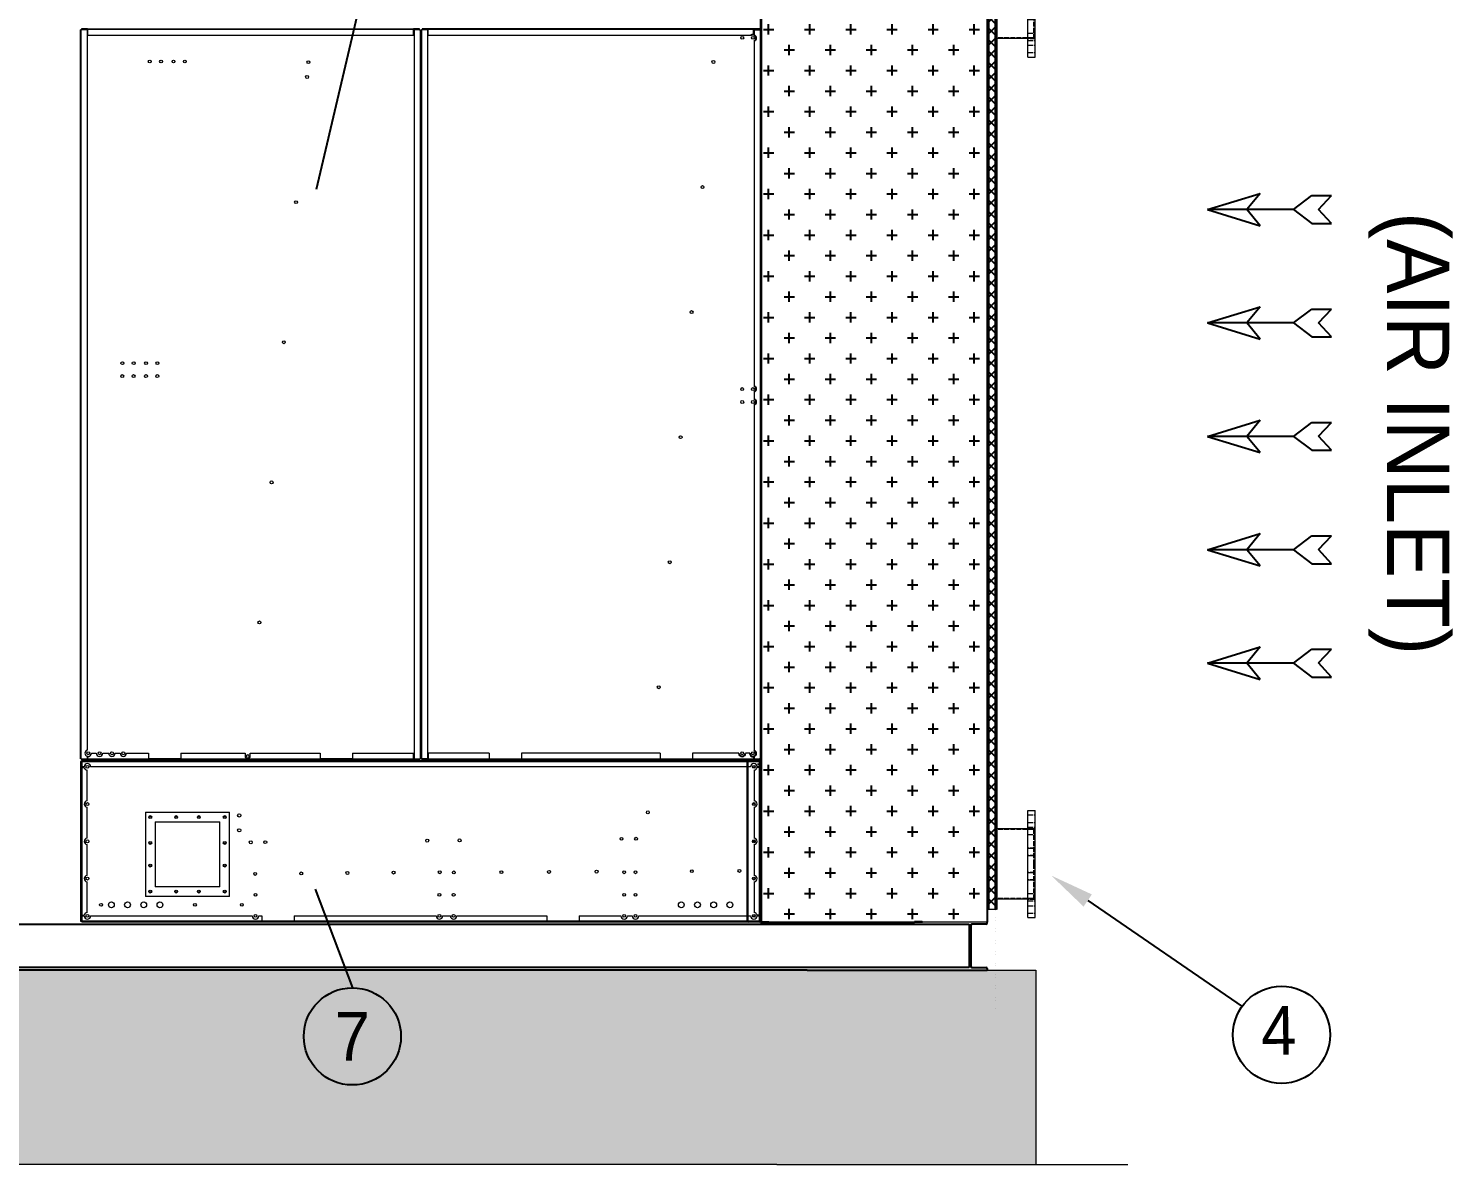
# Model space of a CAD drawing. Header units: millimetres. Extents: x 2784 to 32191, y 2597 to 23392.
# Drawn here: x 15683 to 20080, y 7906 to 11413 of the extents above; entities that cross this region are included whole.
import ezdxf
from ezdxf.enums import TextEntityAlignment as Align

# ---------------------------------------------------------------- set-up
doc = ezdxf.new("R2010")
doc.units = ezdxf.units.MM
doc.linetypes.add('DASHED', pattern=[15, 12, -3])
for name, color, linetype in [('SMS', 220, 'Continuous'), ('냉각탑_dim', 1, 'Continuous'), ('냉각탑_text', 3, 'Continuous'), ('냉각탑_찬넬방진', 1, 'Continuous')]:
    doc.layers.add(name, color=color, linetype=linetype)
doc.styles.add('돋움', font='Dotum.ttf')

# ---------------------------------------------------------------- blocks, each defined once
blk = doc.blocks.new('화살표 IN OUT')
at = {"layer": '냉각탑_dim'}
for p, q in [((-163.5, 50), (-121.5, 0)), ((0, 0), (-163.5, 50)), ((-322.7, 43), (-383.9, 43)), ((-343.1, 0.5), (-383.9, 43)), ((-383.9, -43), (-343.1, 0.5)), ((-266.4, 0), (-322.7, 43)), ((-266.4, 0), (-322.7, -43)), ((-266.4, 0), (0, 0)), ((-163.5, -50), (-121.5, 0)), ((0, 0), (-163.5, -50)), ((-322.7, -43), (-383.9, -43))]:
    blk.add_line(p, q, dxfattribs=at)
blk = doc.blocks.new('sound in')
h = blk.add_hatch()
h.set_pattern_fill('CROSS', color=5, scale=10)
h.set_pattern_definition([(0, (291510.535, 361168.07), (63.5, 63.5), [31.75, -95.25]), (90, (291526.41, 361152.2), (-63.5, 63.5), [31.75, -95.25])])
h.paths.add_polyline_path([(975420.2, 350230.3), (974721.8, 350230.3), (974721.8, 347272.3), (975420.2, 347272.3)])
at = {"ltscale": 500}
h = blk.add_hatch(dxfattribs=at)
h.set_pattern_fill('ANSI37', color=251, scale=200)
h.set_pattern_definition([(45, (944046.12, 334163.924), (-17.67767, 17.67767), []), (135, (944046.12, 334163.924), (-17.67767, -17.67767), [])])
h.paths.add_polyline_path([(975445.2, 349607.8), (975445.2, 350229.6), (975423.4, 350229.6), (975423.4, 347312.3), (975445.2, 347312.3), (975445.2, 346736.8)])
for p, q in [((974720.2, 350272.3), (975420.2, 350272.3)), ((974720.2, 350270.7), (975418.6, 350270.7))]:
    blk.add_line(p, q, dxfattribs=at)
at = {"lineweight": 5}
for p, q in [((974720.2, 350272.3), (974720.2, 347272.3)), ((975448.4, 347312.3), (975420.2, 347312.3)), ((975420.2, 347272.3), (974720.2, 347272.3))]:
    blk.add_line(p, q, dxfattribs=at)
for p, q in [((975420.2, 350272.3), (975420.2, 347272.3)), ((974720.2, 350231.9), (975420.2, 350231.9)), ((974720.2, 350230.3), (975420.2, 350230.3)), ((975420.2, 350231.9), (975420.2, 347272.3))]:
    blk.add_line(p, q)
at = {"color": 251, "ltscale": 500}
for p, q in [((975420.2, 350269.3), (975420.2, 347272.3)), ((975423.4, 350269.3), (975423.4, 347312.3)), ((975445.2, 347312.3), (975445.2, 350207.8)), ((975448.4, 350207.8), (975448.4, 347312.3))]:
    blk.add_line(p, q, dxfattribs=at)
at = {"layer": 'SMS', "color": 5}
for points in [[(975199.2, 350231.9, -0.420076), (975194.4, 350242.2), (975199.4, 350260.5, 1.449198), (975184.5, 350260.5), (975189.4, 350242.2, -0.524856), (975181.9, 350231.4, -0.524856), (975174.5, 350242.2), (975179.4, 350260.5, 1.449198), (975164.5, 350260.5), (975169.5, 350242.2, -0.524856), (975162, 350231.4, -0.524856), (975154.5, 350242.2), (975159.5, 350260.5, 1.449198), (975144.6, 350260.5), (975149.5, 350242.2, -0.524856), (975142, 350231.4, -0.524856), (975134.6, 350242.2), (975139.5, 350260.5, 1.449198), (975124.6, 350260.5), (975129.6, 350242.2, -0.524856), (975122.1, 350231.4, -0.524856), (975114.6, 350242.2), (975119.6, 350260.5, 1.449198), (975104.7, 350260.5), (975109.6, 350242.2, -0.524856), (975102.1, 350231.4, -0.524856), (975094.7, 350242.2), (975099.6, 350260.5, 1.449198), (975084.7, 350260.5), (975089.7, 350242.2, -0.524856), (975082.2, 350231.4, -0.524856), (975074.7, 350242.2), (975079.7, 350260.5, 1.449198), (975064.8, 350260.5), (975069.7, 350242.2, -0.524856), (975062.2, 350231.4, -0.524856), (975054.8, 350242.2), (975059.7, 350260.5, 1.449198), (975044.8, 350260.5), (975049.8, 350242.2, -0.524856), (975042.3, 350231.4, -0.524856), (975034.8, 350242.2), (975039.8, 350260.5, 1.449198), (975024.9, 350260.5), (975029.8, 350242.2, -0.524856), (975022.3, 350231.4, -0.524856), (975014.9, 350242.2), (975019.8, 350260.5, 1.449198), (975004.9, 350260.5), (975009.9, 350242.2, -0.524856), (975002.4, 350231.4, -0.524856), (974994.9, 350242.2), (974999.9, 350260.5, 1.449198), (974985, 350260.5), (974989.9, 350242.2, -0.524856), (974982.4, 350231.4, -0.524856), (974975, 350242.2), (974979.9, 350260.5, 1.449198), (974965, 350260.5), (974970, 350242.2, -0.524856), (974962.5, 350231.4, -0.524856), (974955, 350242.2), (974960, 350260.5, 1.449198), (974945.1, 350260.5), (974950, 350242.2, -0.524856), (974942.5, 350231.4, -0.524856), (974935.1, 350242.2), (974940, 350260.5, 1.449198), (974925.1, 350260.5), (974930.1, 350242.2, -0.524856), (974922.6, 350231.4, -0.524856), (974915.1, 350242.2), (974920.1, 350260.5, 1.449198), (974905.2, 350260.5), (974910.1, 350242.2, -0.524856), (974902.6, 350231.4, -0.524856), (974895.2, 350242.2), (974900.1, 350260.5, 1.449198), (974885.2, 350260.5), (974890.2, 350242.2, -0.524856), (974882.7, 350231.4, -0.524856), (974875.2, 350242.2), (974880.2, 350260.5, 1.449198), (974865.3, 350260.5), (974870.2, 350242.2, -0.524856), (974862.7, 350231.4, -0.524856), (974855.3, 350242.2), (974860.2, 350260.5, 1.449198), (974845.3, 350260.5), (974850.3, 350242.2, -0.524856), (974842.8, 350231.4, -0.524856), (974835.3, 350242.2), (974840.3, 350260.5, 1.449198), (974825.4, 350260.5), (974830.3, 350242.2, -0.524856), (974822.8, 350231.4, -0.524856), (974815.4, 350242.2), (974820.3, 350260.5, 1.449198), (974805.4, 350260.5), (974810.4, 350242.2, -0.524856), (974802.9, 350231.4, -0.524856), (974795.4, 350242.2), (974800.4, 350260.5, 1.449198), (974785.5, 350260.5), (974790.4, 350242.2, -0.524856), (974782.9, 350231.4, -0.524856), (974775.5, 350242.2), (974780.4, 350260.5, 1.449198), (974765.5, 350260.5), (974770.5, 350242.2, -0.524856), (974763, 350231.4, -0.524856), (974755.5, 350242.2), (974760.5, 350260.5, 1.449198), (974745.6, 350260.5), (974750.5, 350242.2, -0.524856), (974743, 350231.4, -0.524856), (974735.6, 350242.2), (974740.5, 350260.5, 1.449198), (974725.6, 350260.5), (974730.6, 350242.2, -0.420076), (974725.8, 350231.9, -0.420076)], [(975418.6, 350266.6, 0.968257), (975403.9, 350260.5), (975408.9, 350242.2, -0.524856), (975401.4, 350231.4, -0.524856), (975393.9, 350242.2), (975398.9, 350260.5, 1.449198), (975384, 350260.5), (975388.9, 350242.2, -0.524856), (975381.4, 350231.4, -0.524856), (975374, 350242.2), (975378.9, 350260.5, 1.449198), (975364, 350260.5), (975369, 350242.2, -0.524856), (975361.5, 350231.4, -0.524856), (975354, 350242.2), (975359, 350260.5, 1.449198), (975344.1, 350260.5), (975349, 350242.2, -0.524856), (975341.5, 350231.4, -0.524856), (975334.1, 350242.2), (975339, 350260.5, 1.449198), (975324.1, 350260.5), (975329.1, 350242.2, -0.524856), (975321.6, 350231.4, -0.524856), (975314.1, 350242.2), (975319.1, 350260.5, 1.449198), (975304.2, 350260.5), (975309.1, 350242.2, -0.524856), (975301.6, 350231.4, -0.524856), (975294.2, 350242.2), (975299.1, 350260.5, 1.449198), (975284.2, 350260.5), (975289.2, 350242.2, -0.524856), (975281.7, 350231.4, -0.524856), (975274.2, 350242.2), (975279.2, 350260.5, 1.449198), (975264.3, 350260.5), (975269.2, 350242.2, -0.524856), (975261.7, 350231.4, -0.524856), (975254.3, 350242.2), (975259.2, 350260.5, 1.449198), (975244.3, 350260.5), (975249.3, 350242.2, -0.524856), (975241.8, 350231.4, -0.524856), (975234.3, 350242.2), (975239.3, 350260.5, 1.449198), (975224.4, 350260.5), (975229.3, 350242.2, -0.524856), (975221.8, 350231.4, -0.524856), (975214.4, 350242.2), (975219.3, 350260.5, 1.449198), (975204.4, 350260.5), (975209.4, 350242.2, -0.524856), (975201.9, 350231.4, -0.524856), (975194.4, 350242.2), (975199.4, 350260.5, 1.449198), (975184.5, 350260.5), (975189.4, 350242.2, -0.420076), (975184.6, 350231.9)]]:
    blk.add_lwpolyline(points, format="xyb", dxfattribs=at)
blk = doc.blocks.new('P')
at = {"color": 7, "lineweight": 13, "ltscale": 1.25}
for p, q in [((957746.2, 403806.1), (957746.2, 403903.3)), ((957962.5, 403806.1), (957962.5, 403903.3)), ((957689.3, 403806.1), (957689.3, 403784.1)), ((957689.3, 403806.1), (958019.3, 403806.1)), ((958019.3, 403806.1), (958019.3, 403784.1)), ((957689.3, 403784.1), (958019.3, 403784.1))]:
    blk.add_line(p, q, dxfattribs=at)
at = {"color": 7, "linetype": 'DASHED', "lineweight": 13, "ltscale": 1.25}
for p, q in [((957748.2, 403789.1), (957748.2, 403903.3)), ((957960.5, 403789.1), (957960.5, 403903.3)), ((957702.8, 403806.1), (957702.8, 403784.1)), ((957702.8, 403806.1), (957702.8, 403784.1)), ((957725.8, 403806.1), (957725.8, 403784.1)), ((957725.8, 403806.1), (957725.8, 403784.1)), ((957740.3, 403806.1), (957740.3, 403784.1)), ((957740.3, 403806.1), (957740.3, 403784.1)), ((957745.3, 403784.1), (957745.3, 403806.1)), ((957746.2, 403789.1), (957746.2, 403806.1)), ((957854.3, 403789.1), (957746.2, 403789.1)), ((957763.3, 403806.1), (957763.3, 403784.1)), ((957763.3, 403806.1), (957763.3, 403784.1)), ((957805.3, 403784.1), (957805.3, 403806.1)), ((957805.3, 403806.1), (957805.3, 403784.1)), ((957828.3, 403784.1), (957828.3, 403806.1)), ((957828.3, 403806.1), (957828.3, 403784.1)), ((957962.5, 403789.1), (957854.3, 403789.1)), ((957880.3, 403784.1), (957880.3, 403806.1)), ((957880.3, 403806.1), (957880.3, 403784.1)), ((957903.3, 403784.1), (957903.3, 403806.1)), ((957903.3, 403806.1), (957903.3, 403784.1)), ((957945.3, 403806.1), (957945.3, 403784.1)), ((957945.3, 403806.1), (957945.3, 403784.1)), ((957962.5, 403789.1), (957962.5, 403806.1)), ((957963.3, 403784.1), (957963.3, 403806.1)), ((957968.3, 403806.1), (957968.3, 403784.1)), ((957968.3, 403806.1), (957968.3, 403784.1)), ((957982.9, 403806.1), (957982.9, 403784.1)), ((957982.9, 403806.1), (957982.9, 403784.1)), ((958005.9, 403806.1), (958005.9, 403784.1)), ((958005.9, 403806.1), (958005.9, 403784.1))]:
    blk.add_line(p, q, dxfattribs=at)
at = {"layer": '냉각탑_찬넬방진', "ltscale": 150}
for p, q in [((957746.2, 403903.3), (957748.2, 403903.3)), ((957960.5, 403903.3), (957962.5, 403903.3))]:
    blk.add_line(p, q, dxfattribs=at)
blk = doc.blocks.new('1')
for p, q in [((17943.7, 11653.8), (17943.7, 8653.8)), ((17945.3, 11611.8), (17945.3, 8655.4)), ((17968.7, 8655.4), (17968.7, 8653.8)), ((17968.7, 8653.8), (18418.7, 8653.8)), ((18418.7, 8655.4), (18418.7, 8653.8))]:
    blk.add_line(p, q)
at = {"color": 7, "lineweight": 15}
for p, q in [((15843.7, 9158.9), (15843.7, 11408.7)), ((15846.8, 11408.7), (15843.7, 11408.7)), ((15845.3, 9158.9), (15845.3, 11408.7)), ((15865.3, 11411.8), (15846.8, 11411.8)), ((15846.8, 11411.8), (15846.8, 11410.2)), ((15846.8, 11410.2), (15865.3, 11410.2)), ((15846.8, 11408.7), (15846.8, 11410.2)), ((15863.7, 11408.7), (15846.8, 11408.7)), ((15863.7, 11408.7), (15863.7, 9185.1)), ((15864.2, 11411.8), (15864.2, 11410.2)), ((15865.3, 11408.7), (15865.3, 11411.8)), ((15865.3, 11411.8), (16872.1, 11411.8)), ((15865.3, 11410.2), (16872.1, 11410.2)), ((15865.3, 11408.7), (15865.3, 11391.8)), ((15865.3, 11391.8), (16872.1, 11391.8)), ((15873.2, 11411.8), (15873.2, 11410.2)), ((16064.2, 11411.8), (16064.2, 11410.2)), ((16073.2, 11411.8), (16073.2, 11410.2)), ((16264.2, 11411.8), (16264.2, 11410.2)), ((16273.2, 11411.8), (16273.2, 11410.2)), ((16464.2, 11411.8), (16464.2, 11410.2)), ((16473.2, 11411.8), (16473.2, 11410.2)), ((16664.2, 11411.8), (16664.2, 11410.2)), ((16673.2, 11411.8), (16673.2, 11410.2)), ((16864.2, 11411.8), (16864.2, 11410.2)), ((16872.1, 11408.7), (16872.1, 11411.8)), ((16890.6, 11411.8), (16872.1, 11411.8)), ((16872.1, 11410.2), (16890.6, 11410.2)), ((16872.1, 11391.8), (16872.1, 11408.7)), ((16873.2, 11411.8), (16873.2, 11410.2)), ((16890.6, 11408.7), (16873.7, 11408.7)), ((16873.7, 11408.7), (16873.7, 9158.9)), ((16890.6, 11410.2), (16890.6, 11411.8)), ((16890.6, 11408.7), (16890.6, 11410.2)), ((16890.6, 11408.7), (16893.7, 11408.7)), ((16892.1, 11408.7), (16892.1, 9158.9)), ((16893.7, 11408.7), (16893.7, 9158.9)), ((16895.7, 11408.7), (16895.7, 9158.9)), ((16895.7, 11408.7), (16898.8, 11408.7)), ((16897.3, 9158.9), (16897.3, 11408.7)), ((16898.8, 11411.8), (16898.8, 11410.2)), ((16917.3, 11411.8), (16898.8, 11411.8)), ((16898.8, 11408.7), (16898.8, 11410.2)), ((16898.8, 11410.2), (16917.3, 11410.2)), ((16915.7, 11408.7), (16898.8, 11408.7)), ((16915.2, 11411.8), (16915.2, 11410.2)), ((16915.7, 9158.9), (16915.7, 11408.7)), ((17922.1, 11411.8), (16917.3, 11411.8)), ((16917.3, 11411.8), (16917.3, 11408.7)), ((16917.3, 11410.2), (17922.1, 11410.2)), ((16917.3, 11391.8), (16917.3, 11408.7)), ((16917.3, 11391.8), (17914, 11391.8)), ((16924.2, 11411.8), (16924.2, 11410.2)), ((17115.2, 11411.8), (17115.2, 11410.2)), ((17124.2, 11411.8), (17124.2, 11410.2)), ((17315.2, 11411.8), (17315.2, 11410.2)), ((17324.2, 11411.8), (17324.2, 11410.2)), ((17515.2, 11411.8), (17515.2, 11410.2)), ((17524.2, 11411.8), (17524.2, 11410.2)), ((17715.2, 11411.8), (17715.2, 11410.2)), ((17724.2, 11411.8), (17724.2, 11410.2)), ((17915.2, 11411.8), (17915.2, 11410.2)), ((17940.6, 11411.8), (17922.1, 11411.8)), ((17922.1, 11411.8), (17922.1, 11408.7)), ((17922.1, 11410.2), (17940.6, 11410.2)), ((17922.1, 11393.5), (17922.1, 11408.7)), ((17923.7, 11408.7), (17940.6, 11408.7)), ((17923.7, 11408.7), (17923.7, 11393)), ((17924.2, 11411.8), (17924.2, 11410.2)), ((17940.6, 11410.2), (17940.6, 11411.8)), ((17940.6, 11408.7), (17940.6, 11410.2)), ((17943.7, 11408.7), (17940.6, 11408.7)), ((17942.1, 11408.7), (17942.1, 9158.9)), ((17943.7, 9158.9), (17943.7, 11408.7)), ((15843.7, 11388.3), (15845.3, 11388.3)), ((15843.7, 11379.3), (15845.3, 11379.3)), ((16893.7, 11386.8), (16892.1, 11386.8)), ((16893.7, 11380.8), (16892.1, 11380.8)), ((16895.7, 11388.3), (16897.3, 11388.3)), ((16895.7, 11379.3), (16897.3, 11379.3)), ((17923.7, 11374.5), (17923.7, 10309)), ((17942.1, 11388.3), (17943.7, 11388.3)), ((17942.1, 11379.3), (17943.7, 11379.3)), ((15843.7, 11168.3), (15845.3, 11168.3)), ((15843.7, 11159.3), (15845.3, 11159.3)), ((16893.7, 11166.8), (16892.1, 11166.8)), ((16893.7, 11160.8), (16892.1, 11160.8)), ((16895.7, 11168.3), (16897.3, 11168.3)), ((16895.7, 11159.3), (16897.3, 11159.3)), ((17942.1, 11168.3), (17943.7, 11168.3)), ((17942.1, 11159.3), (17943.7, 11159.3)), ((15843.7, 10948.3), (15845.3, 10948.3)), ((15843.7, 10939.3), (15845.3, 10939.3)), ((16893.7, 10946.8), (16892.1, 10946.8)), ((16893.7, 10940.8), (16892.1, 10940.8)), ((16895.7, 10948.3), (16897.3, 10948.3)), ((16895.7, 10939.3), (16897.3, 10939.3)), ((17942.1, 10948.3), (17943.7, 10948.3)), ((17942.1, 10939.3), (17943.7, 10939.3)), ((15843.7, 10728.3), (15845.3, 10728.3)), ((15843.7, 10719.3), (15845.3, 10719.3)), ((16893.7, 10726.8), (16892.1, 10726.8)), ((16893.7, 10720.8), (16892.1, 10720.8)), ((16895.7, 10728.3), (16897.3, 10728.3)), ((16895.7, 10719.3), (16897.3, 10719.3)), ((17942.1, 10728.3), (17943.7, 10728.3)), ((17942.1, 10719.3), (17943.7, 10719.3)), ((15843.7, 10508.3), (15845.3, 10508.3)), ((15843.7, 10499.3), (15845.3, 10499.3)), ((16893.7, 10506.8), (16892.1, 10506.8)), ((16893.7, 10500.8), (16892.1, 10500.8)), ((16895.7, 10508.3), (16897.3, 10508.3)), ((16895.7, 10499.3), (16897.3, 10499.3)), ((17942.1, 10508.3), (17943.7, 10508.3)), ((17942.1, 10499.3), (17943.7, 10499.3)), ((17923.7, 10290.5), (17923.7, 10269)), ((15843.7, 10288.3), (15845.3, 10288.3)), ((15843.7, 10279.3), (15845.3, 10279.3)), ((16893.7, 10286.8), (16892.1, 10286.8)), ((16893.7, 10280.8), (16892.1, 10280.8)), ((16895.7, 10288.3), (16897.3, 10288.3)), ((16895.7, 10279.3), (16897.3, 10279.3)), ((17923.7, 10250.5), (17923.7, 9185)), ((17942.1, 10288.3), (17943.7, 10288.3)), ((17942.1, 10279.3), (17943.7, 10279.3)), ((15843.7, 10068.3), (15845.3, 10068.3)), ((15843.7, 10059.3), (15845.3, 10059.3)), ((16893.7, 10066.8), (16892.1, 10066.8)), ((16893.7, 10060.8), (16892.1, 10060.8)), ((16895.7, 10068.3), (16897.3, 10068.3)), ((16895.7, 10059.3), (16897.3, 10059.3)), ((17942.1, 10068.3), (17943.7, 10068.3)), ((17942.1, 10059.3), (17943.7, 10059.3)), ((15843.7, 9848.3), (15845.3, 9848.3)), ((15843.7, 9839.3), (15845.3, 9839.3)), ((16893.7, 9846.8), (16892.1, 9846.8)), ((16893.7, 9840.8), (16892.1, 9840.8)), ((16895.7, 9848.3), (16897.3, 9848.3)), ((16895.7, 9839.3), (16897.3, 9839.3)), ((17942.1, 9848.3), (17943.7, 9848.3)), ((17942.1, 9839.3), (17943.7, 9839.3)), ((15843.7, 9628.3), (15845.3, 9628.3)), ((15843.7, 9619.3), (15845.3, 9619.3)), ((16893.7, 9626.8), (16892.1, 9626.8)), ((16893.7, 9620.8), (16892.1, 9620.8)), ((16895.7, 9628.3), (16897.3, 9628.3)), ((16895.7, 9619.3), (16897.3, 9619.3)), ((17942.1, 9628.3), (17943.7, 9628.3)), ((17942.1, 9619.3), (17943.7, 9619.3)), ((15843.7, 9408.3), (15845.3, 9408.3)), ((15843.7, 9399.3), (15845.3, 9399.3)), ((16893.7, 9406.8), (16892.1, 9406.8)), ((16893.7, 9400.8), (16892.1, 9400.8)), ((16895.7, 9408.3), (16897.3, 9408.3)), ((16895.7, 9399.3), (16897.3, 9399.3)), ((17942.1, 9408.3), (17943.7, 9408.3)), ((17942.1, 9399.3), (17943.7, 9399.3)), ((15843.7, 9188.3), (15845.3, 9188.3)), ((15843.7, 9179.3), (15845.3, 9179.3)), ((15846.8, 9158.9), (15843.7, 9158.9)), ((15846.8, 9158.9), (15863.7, 9158.9)), ((15846.8, 9158.9), (15846.8, 9157.4)), ((15846.8, 9157.4), (15846.8, 9155.8)), ((15865.3, 9157.4), (15846.8, 9157.4)), ((15846.8, 9155.8), (15865.3, 9155.8)), ((15863.7, 9166.4), (15863.7, 9158.9)), ((15864.2, 9157.4), (15864.2, 9155.8)), ((15865.3, 9165.9), (15865.3, 9158.9)), ((15865.3, 9158.9), (15865.3, 9155.8)), ((16872.1, 9157.4), (15865.3, 9157.4)), ((16872.1, 9155.8), (15865.3, 9155.8)), ((15873.2, 9157.4), (15873.2, 9155.8)), ((15877.2, 9175.8), (15892.2, 9175.8)), ((15912.2, 9175.8), (15930.6, 9175.8)), ((15950.6, 9175.8), (15965.6, 9175.8)), ((15985.6, 9175.8), (16053.7, 9175.8)), ((16053.7, 9175.8), (16053.7, 9158.9)), ((16153.7, 9158.9), (16053.7, 9158.9)), ((16064.2, 9157.4), (16064.2, 9155.8)), ((16073.2, 9157.4), (16073.2, 9155.8)), ((16153.7, 9175.8), (16153.7, 9158.9)), ((16153.7, 9175.8), (16351.7, 9175.8)), ((16264.2, 9157.4), (16264.2, 9155.8)), ((16273.2, 9157.4), (16273.2, 9155.8)), ((16351.7, 9175.8), (16351.7, 9167.1)), ((16367.7, 9167.1), (16367.7, 9175.8)), ((16367.7, 9175.8), (16583.7, 9175.8)), ((16464.2, 9157.4), (16464.2, 9155.8)), ((16473.2, 9157.4), (16473.2, 9155.8)), ((16583.7, 9175.8), (16583.7, 9158.9)), ((16683.7, 9158.9), (16583.7, 9158.9)), ((16664.2, 9157.4), (16664.2, 9155.8)), ((16673.2, 9157.4), (16673.2, 9155.8)), ((16683.7, 9175.8), (16683.7, 9158.9)), ((16683.7, 9175.8), (16872.1, 9175.8)), ((16864.2, 9157.4), (16864.2, 9155.8)), ((16872.1, 9158.9), (16872.1, 9175.8)), ((16872.1, 9158.9), (16872.1, 9155.8)), ((16890.6, 9157.4), (16872.1, 9157.4)), ((16872.1, 9155.8), (16890.6, 9155.8)), ((16873.2, 9157.4), (16873.2, 9155.8)), ((16873.7, 9158.9), (16890.6, 9158.9)), ((16890.6, 9158.9), (16890.6, 9157.4)), ((16890.6, 9158.9), (16893.7, 9158.9)), ((16890.6, 9155.8), (16890.6, 9157.4)), ((16893.7, 9186.8), (16892.1, 9186.8)), ((16893.7, 9180.8), (16892.1, 9180.8)), ((16895.7, 9188.3), (16897.3, 9188.3)), ((16895.7, 9179.3), (16897.3, 9179.3)), ((16895.7, 9158.9), (16898.8, 9158.9)), ((16915.7, 9158.9), (16898.8, 9158.9)), ((16898.8, 9158.9), (16898.8, 9157.4)), ((16898.8, 9157.4), (16898.8, 9155.8)), ((16917.3, 9157.4), (16898.8, 9157.4)), ((16898.8, 9155.8), (16917.3, 9155.8)), ((16915.2, 9157.4), (16915.2, 9155.8)), ((17105.7, 9175.8), (16917.3, 9175.8)), ((16917.3, 9175.8), (16917.3, 9158.9)), ((16917.3, 9155.8), (16917.3, 9158.9)), ((17922.1, 9157.4), (16917.3, 9157.4)), ((16917.3, 9155.8), (17922.1, 9155.8)), ((16924.2, 9157.4), (16924.2, 9155.8)), ((17105.7, 9175.8), (17105.7, 9158.9)), ((17105.7, 9158.9), (17205.7, 9158.9)), ((17115.2, 9157.4), (17115.2, 9155.8)), ((17124.2, 9157.4), (17124.2, 9155.8)), ((17205.7, 9175.8), (17205.7, 9158.9)), ((17633.7, 9175.8), (17205.7, 9175.8)), ((17315.2, 9157.4), (17315.2, 9155.8)), ((17324.2, 9157.4), (17324.2, 9155.8)), ((17515.2, 9157.4), (17515.2, 9155.8)), ((17524.2, 9157.4), (17524.2, 9155.8)), ((17633.7, 9175.8), (17633.7, 9158.9)), ((17633.7, 9158.9), (17733.7, 9158.9)), ((17715.2, 9157.4), (17715.2, 9155.8)), ((17724.2, 9157.4), (17724.2, 9155.8)), ((17733.7, 9175.8), (17733.7, 9158.9)), ((17876.8, 9175.8), (17733.7, 9175.8)), ((17910, 9175.8), (17896.8, 9175.8)), ((17901.7, 9150.3), (17903.7, 9150.3)), ((17905.2, 9150.3), (17901.7, 9150.3)), ((17901.7, 8657.3), (17901.7, 9150.3)), ((17903.7, 9150.3), (17905.2, 9150.3)), ((17903.7, 9150.3), (17903.7, 8657.3)), ((17940.2, 9153.8), (17905.2, 9153.8)), ((17940.2, 9151.8), (17905.2, 9151.8)), ((17940.2, 9150.3), (17905.2, 9150.3)), ((17905.2, 9150.3), (17940.2, 9150.3)), ((17915.2, 9157.4), (17915.2, 9155.8)), ((17922.1, 9166), (17922.1, 9158.9)), ((17922.1, 9155.8), (17922.1, 9158.9)), ((17940.6, 9157.4), (17922.1, 9157.4)), ((17922.1, 9155.8), (17940.6, 9155.8)), ((17923.7, 9166.5), (17923.7, 9158.9)), ((17923.7, 9158.9), (17940.6, 9158.9)), ((17924.2, 9157.4), (17924.2, 9155.8)), ((17940.2, 9150.3), (17940.2, 9131.8)), ((17940.2, 9150.3), (17940.2, 9131.8)), ((17943.7, 9158.9), (17940.6, 9158.9)), ((17940.6, 9158.9), (17940.6, 9157.4)), ((17940.6, 9155.8), (17940.6, 9157.4)), ((17941.7, 9133.8), (17941.7, 9150.3)), ((17942.1, 9188.3), (17943.7, 9188.3)), ((17942.1, 9179.3), (17943.7, 9179.3)), ((17943.7, 9133.8), (17943.7, 9150.3)), ((17940.2, 9131.8), (17943.7, 9131.8)), ((17940.2, 9131.8), (17941.7, 9131.8)), ((17943.7, 9143.8), (17941.7, 9143.8)), ((17943.7, 9143.8), (17941.7, 9143.8)), ((17943.7, 9143.8), (17941.7, 9143.8)), ((17943.7, 9143.8), (17941.7, 9143.8)), ((17943.7, 9143.8), (17941.7, 9143.8)), ((17943.7, 9143.8), (17941.7, 9143.8)), ((17943.7, 9143.8), (17941.7, 9143.8)), ((17943.7, 9143.8), (17941.7, 9143.8)), ((17943.7, 9143.8), (17941.7, 9143.8)), ((17943.7, 9137.8), (17941.7, 9137.8)), ((17943.7, 9137.8), (17941.7, 9137.8)), ((17943.7, 9137.8), (17941.7, 9137.8)), ((17943.7, 9137.8), (17941.7, 9137.8)), ((17943.7, 9137.8), (17941.7, 9137.8)), ((17943.7, 9137.8), (17941.7, 9137.8)), ((17943.7, 9137.8), (17941.7, 9137.8)), ((17943.7, 9137.8), (17941.7, 9137.8)), ((17943.7, 9137.8), (17941.7, 9137.8)), ((17941.7, 9133.8), (17943.7, 9133.8)), ((17941.7, 9131.8), (17943.7, 9131.8)), ((17941.7, 9131.8), (17941.7, 8822.7)), ((17941.7, 9131.8), (17941.7, 8675.8)), ((17943.7, 8822.7), (17943.7, 9131.8)), ((17943.7, 9131.8), (17943.7, 8675.8)), ((16043.7, 8993.8), (16303.7, 8993.8)), ((16043.7, 8993.8), (16043.7, 8733.8)), ((16303.7, 8733.8), (16303.7, 8993.8)), ((17903.7, 8817.3), (17901.7, 8817.3)), ((17903.7, 8817.3), (17901.7, 8817.3)), ((17903.7, 8817.3), (17901.7, 8817.3)), ((17903.7, 8817.3), (17901.7, 8817.3)), ((17903.7, 8817.3), (17901.7, 8817.3)), ((17903.7, 8817.3), (17901.7, 8817.3)), ((17903.7, 8817.3), (17901.7, 8817.3)), ((17903.7, 8817.3), (17901.7, 8817.3)), ((17903.7, 8817.3), (17901.7, 8817.3)), ((17903.7, 8817.3), (17901.7, 8817.3)), ((17903.7, 8817.3), (17901.7, 8817.3)), ((17903.7, 8817.3), (17901.7, 8817.3)), ((17903.7, 8817.3), (17901.7, 8817.3)), ((17903.7, 8817.3), (17901.7, 8817.3)), ((17903.7, 8817.3), (17901.7, 8817.3)), ((17903.7, 8817.3), (17901.7, 8817.3)), ((17903.7, 8817.3), (17901.7, 8817.3)), ((17903.7, 8817.3), (17901.7, 8817.3)), ((17903.7, 8808.3), (17901.7, 8808.3)), ((17903.7, 8808.3), (17901.7, 8808.3)), ((17903.7, 8808.3), (17901.7, 8808.3)), ((17903.7, 8808.3), (17901.7, 8808.3)), ((17903.7, 8808.3), (17901.7, 8808.3)), ((17903.7, 8808.3), (17901.7, 8808.3)), ((17903.7, 8808.3), (17901.7, 8808.3)), ((17903.7, 8808.3), (17901.7, 8808.3)), ((17903.7, 8808.3), (17901.7, 8808.3)), ((17903.7, 8808.3), (17901.7, 8808.3)), ((17903.7, 8808.3), (17901.7, 8808.3)), ((17903.7, 8808.3), (17901.7, 8808.3)), ((17903.7, 8808.3), (17901.7, 8808.3)), ((17903.7, 8808.3), (17901.7, 8808.3)), ((17903.7, 8808.3), (17901.7, 8808.3)), ((17903.7, 8808.3), (17901.7, 8808.3)), ((17903.7, 8808.3), (17901.7, 8808.3)), ((17903.7, 8808.3), (17901.7, 8808.3)), ((17943.7, 8822.8), (17941.7, 8822.8)), ((17943.7, 8822.8), (17941.7, 8822.8)), ((17941.7, 8812.8), (17941.7, 8822.8)), ((17943.7, 8822.7), (17941.7, 8822.7)), ((17943.7, 8822.7), (17941.7, 8822.7)), ((17941.7, 8802.8), (17941.7, 8812.8)), ((17943.7, 8802.8), (17941.7, 8802.8)), ((17943.7, 8802.8), (17941.7, 8802.8)), ((17941.7, 8802.8), (17941.7, 8675.8)), ((17943.7, 8802.8), (17941.7, 8802.8)), ((17943.7, 8802.8), (17941.7, 8802.8)), ((17943.7, 8812.8), (17943.7, 8822.8)), ((17943.7, 8802.8), (17943.7, 8812.8)), ((17943.7, 8675.8), (17943.7, 8802.8)), ((16303.7, 8733.8), (16043.7, 8733.8)), ((17940.2, 8675.8), (17943.7, 8675.8)), ((17940.2, 8675.8), (17941.7, 8675.8)), ((17940.2, 8675.8), (17940.2, 8657.3)), ((17940.2, 8675.8), (17940.2, 8657.3)), ((17941.7, 8675.8), (17943.7, 8675.8)), ((17941.7, 8673.8), (17943.7, 8673.8)), ((17941.7, 8673.8), (17941.7, 8657.3)), ((17943.7, 8673.8), (17943.7, 8657.3)), ((17905.2, 8657.3), (17901.7, 8657.3)), ((17901.7, 8657.3), (17903.7, 8657.3)), ((17903.7, 8657.3), (17905.2, 8657.3)), ((17905.2, 8657.3), (17940.2, 8657.3)), ((17940.2, 8657.3), (17905.2, 8657.3)), ((17940.2, 8655.8), (17905.2, 8655.8)), ((17940.2, 8653.8), (17905.2, 8653.8))]:
    blk.add_line(p, q, dxfattribs=at)
at = {"color": 7, "lineweight": 13, "ltscale": 0.038542}
for p, q in [((15843.7, 9150.3), (15843.7, 9131.8)), ((15845.7, 9131.8), (15845.7, 9150.3)), ((17940.2, 9131.8), (17940.2, 9150.3)), ((17941.7, 9150.3), (17941.7, 9131.8)), ((17943.7, 9131.8), (17943.7, 9150.3)), ((15843.7, 8675.8), (15843.7, 8657.3)), ((15845.7, 8657.3), (15845.7, 8675.8)), ((17940.2, 8657.3), (17940.2, 8675.8)), ((17941.7, 8675.8), (17941.7, 8657.3)), ((17943.7, 8657.3), (17943.7, 8675.8))]:
    blk.add_line(p, q, dxfattribs=at)
at = {"color": 7, "lineweight": 13, "ltscale": 0.004167}
for p, q in [((15845.7, 9150.3), (15843.7, 9150.3)), ((17943.7, 9150.3), (17941.7, 9150.3)), ((15847.2, 9133.8), (15847.2, 9131.8)), ((15847.2, 8675.8), (15847.2, 8673.8)), ((15843.7, 8657.3), (15845.7, 8657.3)), ((17941.7, 8657.3), (17943.7, 8657.3))]:
    blk.add_line(p, q, dxfattribs=at)
at = {"color": 7, "lineweight": 13, "ltscale": 0.003125}
for p, q in [((15847.2, 9150.3), (15845.7, 9150.3)), ((17940.2, 9150.3), (17941.7, 9150.3)), ((15847.2, 8657.3), (15845.7, 8657.3)), ((17940.2, 8657.3), (17941.7, 8657.3))]:
    blk.add_line(p, q, dxfattribs=at)
at = {"color": 7, "lineweight": 13}
for p, q in [((15847.2, 9153.8), (17940.2, 9153.8)), ((15847.2, 9150.3), (17940.2, 9150.3)), ((15843.7, 9131.8), (15843.7, 8675.8)), ((15847.2, 9131.8), (15847.2, 8675.8)), ((17912.7, 9133.8), (15874.7, 9133.8)), ((17940.2, 8675.8), (17940.2, 9131.8)), ((17943.7, 8675.8), (17943.7, 9131.8)), ((15874.7, 8673.8), (16373.7, 8673.8)), ((16503.7, 8673.8), (16941.7, 8673.8)), ((17005.7, 8673.8), (17283.7, 8673.8)), ((17567.2, 8673.8), (17912.7, 8673.8)), ((16403.7, 8657.3), (15847.2, 8657.3)), ((17940.2, 8653.8), (15847.2, 8653.8)), ((17283.7, 8657.3), (16503.7, 8657.3)), ((17940.2, 8657.3), (17383.7, 8657.3))]:
    blk.add_line(p, q, dxfattribs=at)
at = {"color": 7, "lineweight": 13, "ltscale": 0.007292}
for p, q in [((15847.2, 9150.3), (15847.2, 9153.8)), ((17940.2, 9150.3), (17940.2, 9153.8)), ((15843.7, 9131.8), (15847.2, 9131.8)), ((17943.7, 9131.8), (17940.2, 9131.8)), ((15843.7, 8675.8), (15847.2, 8675.8)), ((17943.7, 8675.8), (17940.2, 8675.8)), ((15847.2, 8657.3), (15847.2, 8653.8)), ((17940.2, 8657.3), (17940.2, 8653.8))]:
    blk.add_line(p, q, dxfattribs=at)
at = {"color": 7, "lineweight": 13, "ltscale": 0.034375}
for p, q in [((15847.2, 9150.3), (15847.2, 9133.8)), ((17940.2, 9133.8), (17940.2, 9150.3)), ((15847.2, 8673.8), (15847.2, 8657.3)), ((16403.7, 8673.8), (16403.7, 8657.3)), ((16503.7, 8673.8), (16503.7, 8657.3)), ((17283.7, 8673.8), (17283.7, 8657.3)), ((17383.7, 8673.8), (17383.7, 8657.3)), ((17940.2, 8657.3), (17940.2, 8673.8))]:
    blk.add_line(p, q, dxfattribs=at)
at = {"color": 7, "lineweight": 13, "ltscale": 0.13159}
blk.add_line((17871.8, 9155.8), (17935, 9155.8), dxfattribs=at)
at = {"color": 7, "lineweight": 13, "ltscale": 0.015625}
for p, q in [((15854.7, 9133.8), (15847.2, 9133.8)), ((17940.2, 9133.8), (17932.7, 9133.8)), ((15847.2, 8673.8), (15854.7, 8673.8)), ((17932.7, 8673.8), (17940.2, 8673.8))]:
    blk.add_line(p, q, dxfattribs=at)
at = {"color": 7, "lineweight": 13, "ltscale": 0.016046}
for p, q in [((15847.2, 9131.8), (15854.9, 9131.8)), ((17940.2, 9131.8), (17932.5, 9131.8)), ((15847.2, 8675.8), (15854.9, 8675.8)), ((17940.2, 8675.8), (17932.5, 8675.8))]:
    blk.add_line(p, q, dxfattribs=at)
at = {"color": 7, "lineweight": 13, "ltscale": 0.198126}
for p, q in [((15863.7, 9028.7), (15863.7, 9123.8)), ((17923.7, 9123.8), (17923.7, 9028.7)), ((15863.7, 8913.7), (15863.7, 9008.8)), ((17923.7, 9008.8), (17923.7, 8913.7)), ((15863.7, 8798.7), (15863.7, 8893.8)), ((17923.7, 8893.8), (17923.7, 8798.7)), ((15863.7, 8683.7), (15863.7, 8778.8)), ((17923.7, 8778.8), (17923.7, 8683.7))]:
    blk.add_line(p, q, dxfattribs=at)
at = {"color": 6}
blk.add_line((17943.7, 9140.8), (17933.6, 9140.8), dxfattribs=at)
at = {"color": 7, "lineweight": 13, "ltscale": 0.416667}
for p, q in [((16073.7, 8963.8), (16073.7, 8763.8)), ((16073.7, 8963.8), (16273.7, 8963.8)), ((16273.7, 8763.8), (16273.7, 8963.8)), ((16273.7, 8763.8), (16073.7, 8763.8))]:
    blk.add_line(p, q, dxfattribs=at)
at = {"color": 7, "lineweight": 13, "ltscale": 0.020833}
blk.add_line((16393.7, 8673.8), (16403.7, 8673.8), dxfattribs=at)
at = {"color": 7, "lineweight": 13, "ltscale": 0.05}
blk.add_line((16961.7, 8673.8), (16985.7, 8673.8), dxfattribs=at)
at = {"color": 7, "lineweight": 13, "ltscale": 0.267708}
blk.add_line((17383.7, 8673.8), (17512.2, 8673.8), dxfattribs=at)
at = {"color": 7, "lineweight": 13, "ltscale": 0.03125}
blk.add_line((17532.2, 8673.8), (17547.2, 8673.8), dxfattribs=at)
at = {"color": 7, "lineweight": 13, "ltscale": 0.208333}
for p, q in [((16503.7, 8657.3), (16403.7, 8657.3)), ((16503.7, 8657.3), (16403.7, 8657.3)), ((17383.7, 8657.3), (17283.7, 8657.3)), ((17383.7, 8657.3), (17283.7, 8657.3))]:
    blk.add_line(p, q, dxfattribs=at)
at = {"ltscale": 500}
for p, q in [((17943.7, 8653.8), (17968.7, 8653.8)), ((17945.3, 8655.4), (17968.7, 8655.4)), ((18442.1, 8655.4), (18418.7, 8655.4)), ((18443.7, 8653.8), (18418.7, 8653.8))]:
    blk.add_line(p, q, dxfattribs=at)
at = {"lineweight": 5}
blk.add_line((18643.7, 8506.3), (18793.7, 8506.3), dxfattribs=at)
at = {"color": 7, "lineweight": 13}
for centre, radius in [((17887, 11383.8), 4.5), ((17920, 11383.8), 4.5), ((17886.8, 10299.8), 4.5), ((17920, 10299.8), 4.5), ((17887, 10259.8), 4.5), ((17920, 10259.8), 4.5), ((17886.8, 9175.8), 4.5), ((17920, 9175.8), 4.5), ((15864.7, 9133.8), 4.5), ((17922.7, 9133.8), 4.5), ((15864.7, 9018.8), 4.5), ((17922.7, 9018.8), 4.5), ((16058.7, 8978.8), 3), ((16138.7, 8978.8), 3), ((16208.7, 8978.8), 3), ((16288.7, 8978.8), 3), ((16333.7, 8983.8), 5), ((17595.3, 8993.3), 4.5), ((16333.7, 8937.8), 5), ((15864.7, 8903.8), 4.5), ((16058.7, 8898.8), 3), ((16288.7, 8898.8), 3), ((16369.1, 8900.8), 4.5), ((16414.1, 8901.2), 4.5), ((16914.1, 8905.9), 4.5), ((17014.1, 8906.8), 4.5), ((17514, 8911.4), 4.5), ((17559, 8911.8), 4.5), ((17922.7, 8903.8), 4.5), ((16058.7, 8828.8), 3), ((16288.7, 8828.8), 3), ((16382.7, 8803.3), 4.5), ((16525.2, 8804.9), 4.5), ((16667.7, 8806.1), 4.5), ((16810.2, 8807.3), 4.5), ((16952.7, 8808.5), 4.5), ((16996.2, 8807.8), 4.5), ((17143.2, 8808.6), 4.5), ((17290.2, 8809.4), 4.5), ((17437.2, 8810.2), 4.5), ((17522.2, 8808.3), 4.5), ((17557.2, 8808.3), 4.5), ((17731.2, 8811.7), 4.5), ((17878.2, 8812.5), 4.5), ((15864.7, 8788.8), 4.5), ((16058.7, 8748.8), 3), ((16138.7, 8748.8), 3), ((16208.7, 8748.8), 3), ((16288.7, 8748.8), 3), ((17922.7, 8788.8), 4.5), ((15906.7, 8707.8), 4.5), ((15938.7, 8707.8), 9), ((15988.7, 8707.8), 9), ((16038.7, 8707.8), 9), ((16088.7, 8707.8), 9), ((16196.7, 8707.8), 4.5), ((16341.7, 8707.8), 4.5), ((16383.7, 8738.8), 4.5), ((16951.7, 8738.8), 4.5), ((16995.7, 8738.8), 4.5), ((17522.2, 8738.8), 4.5), ((17557.2, 8738.8), 4.5), ((17698.7, 8707.8), 9), ((17748.7, 8707.8), 9), ((17798.7, 8707.8), 9), ((17848.7, 8707.8), 9), ((15864.7, 8673.8), 4.5), ((16383.7, 8673.8), 4.5), ((16951.7, 8673.8), 4.5), ((16995.7, 8673.8), 4.5), ((17522.2, 8673.8), 4.5), ((17557.2, 8673.8), 4.5), ((17922.7, 8673.8), 4.5)]:
    blk.add_circle(centre, radius, dxfattribs=at)
at = {"color": 7, "lineweight": 15}
for centre, radius in [((16057.2, 11310.8), 4.5), ((16092.2, 11310.8), 4.5), ((16130.6, 11310.8), 4.5), ((16165.6, 11310.8), 4.5), ((16547.1, 11308.9), 4.5), ((17798, 11309.4), 4.5), ((16543, 11263.1), 4.5), ((17764.2, 10923.4), 4.5), ((16509.2, 10876.6), 4.5), ((17730.4, 10537.4), 4.5), ((16471.4, 10444.2), 4.5), ((15972.6, 10379.8), 4.5), ((16007.6, 10379.8), 4.5), ((16046, 10379.8), 4.5), ((16081, 10379.8), 4.5), ((15972.2, 10339.8), 4.5), ((16007.2, 10339.8), 4.5), ((16045.6, 10339.8), 4.5), ((16080.6, 10339.8), 4.5), ((17696.7, 10151.4), 4.5), ((16433.6, 10011.9), 4.5), ((17662.9, 9765.3), 4.5), ((16395.8, 9579.5), 4.5), ((17629.1, 9379.3), 4.5), ((15867.2, 9175.8), 4.5), ((15902.2, 9175.8), 4.5), ((15940.6, 9175.8), 4.5), ((15975.6, 9175.8), 4.5), ((16359.7, 9167.1), 4.5), ((17922.7, 9133.8), 3), ((17922.7, 9018.8), 3), ((16058.7, 8978.8), 4.5), ((16138.7, 8978.8), 4.5), ((16208.7, 8978.8), 4.5), ((16288.7, 8978.8), 4.5), ((16058.7, 8898.8), 4.5), ((16288.7, 8898.8), 4.5), ((17922.7, 8903.8), 3), ((16058.7, 8828.8), 4.5), ((16288.7, 8828.8), 4.5), ((16058.7, 8748.8), 4.5), ((16138.7, 8748.8), 4.5), ((16208.7, 8748.8), 4.5), ((16288.7, 8748.8), 4.5), ((17922.7, 8788.8), 3), ((17922.7, 8673.8), 3)]:
    blk.add_circle(centre, radius, dxfattribs=at)
at = {"color": 7}
for centre, start, end in [((17920, 11383.8), 77.6353, 126.8703), ((17920, 11383.8), 291.9707, 68.0293), ((17920, 10299.8), 291.9707, 68.0293), ((17920, 10259.8), 291.9707, 68.0293), ((17886.8, 9175.8), 180, 0), ((17920, 9175.8), 180, 282.3647), ((17920, 9175.8), 291.9707, 68.0293)]:
    blk.add_arc(centre, 10, start, end, dxfattribs=at)
at = {"color": 7, "lineweight": 15}
for centre, radius, start, end in [((15867.2, 9175.8), 10, 110.4057, 249.5943), ((15867.2, 9175.8), 10, 259.1251, 0), ((15902.2, 9175.8), 10, 180, 0), ((15940.6, 9175.8), 10, 180, 0), ((15975.6, 9175.8), 10, 180, 0), ((16359.7, 9167.1), 8, 180, 0), ((17905.2, 9150.3), 3.5, 90, 180), ((17905.2, 9150.3), 1.5, 90, 180), ((17940.2, 9150.3), 3.5, 0, 90), ((17940.2, 9150.3), 1.5, 0, 90), ((17905.2, 8657.3), 3.5, 180, 270), ((17905.2, 8657.3), 1.5, 180, 270), ((17940.2, 8657.3), 1.5, 270, 0), ((17940.2, 8657.3), 3.5, 270, 0)]:
    blk.add_arc(centre, radius, start, end, dxfattribs=at)
at = {"color": 7, "lineweight": 13}
for centre, start, end in [((15864.7, 9133.8), 0, 180), ((15864.7, 9133.8), 191.537, 264.2608), ((17922.7, 9133.8), 0, 180), ((17922.7, 9133.8), 275.7392, 348.463), ((15864.7, 9018.8), 95.7392, 264.2608), ((17922.7, 9018.8), 275.7392, 84.2608), ((15864.7, 8903.8), 95.7392, 264.2608), ((17922.7, 8903.8), 275.7392, 84.2608), ((15864.7, 8788.8), 95.7392, 264.2608), ((17922.7, 8788.8), 275.7392, 84.2608), ((15864.7, 8673.8), 180, 0), ((15864.7, 8673.8), 95.7392, 168.463), ((16383.7, 8673.8), 180, 0), ((16951.7, 8673.8), 180, 0), ((16995.7, 8673.8), 180, 0), ((17522.2, 8673.8), 180, 0), ((17557.2, 8673.8), 180, 0), ((17922.7, 8673.8), 180, 0), ((17922.7, 8673.8), 11.537, 84.2608)]:
    blk.add_arc(centre, 10, start, end, dxfattribs=at)
at = {"layer": '냉각탑_찬넬방진', "ltscale": 150}
for p, q in [((12400.2, 8647.9), (15843.7, 8647.9)), ((15843.7, 8647.9), (18587.3, 8647.9)), ((18587.3, 8647.9), (18587.3, 8514.7)), ((18592.9, 8644.4), (18592.9, 8518)), ((18640.3, 8647.8), (18596.3, 8647.8)), ((18643.7, 8651.2), (18643.7, 8656.3)), ((15843.7, 8506.3), (12343.7, 8506.3)), ((15843.7, 8514.7), (12400.2, 8514.7)), ((18587.3, 8514.7), (15843.7, 8514.7)), ((18087.3, 8506.3), (15843.7, 8506.3)), ((18087.3, 8506.3), (18643.7, 8506.3)), ((18596.3, 8514.6), (18640.3, 8514.6)), ((18643.7, 8511.3), (18643.7, 8506.3))]:
    blk.add_line(p, q, dxfattribs=at)
for centre, start, end in [((18596.3, 8644.4), 90, 180), ((18640.3, 8651.2), 270, 0), ((18596.3, 8518), 180, 270), ((18640.3, 8511.3), 0, 90)]:
    blk.add_arc(centre, 3.39, start, end, dxfattribs=at)
at = {"lineweight": 5, "rotation": 90}
for p in [(422575.2, -946364.6), (422575.2, -949020.6)]:
    blk.add_blockref('P', p, dxfattribs=at)
blk = doc.blocks.new('1.')
at = {"layer": '냉각탑_dim', "linetype": 'ByBlock', "lineweight": -2}
blk.add_lwpolyline([(16567.8, 8755.8), (16682.9, 8451.7)], dxfattribs=at)
blk.add_blockref('1', (0, 0))
at = {"lineweight": 5}
blk.add_blockref('sound in', (-956776.5, -338618.5), dxfattribs=at)

msp = doc.modelspace()

# ---------------------------------------------------------------- hatches: boundary and pattern name
h = msp.add_hatch()
h.set_pattern_fill('AR-CONC', color=4)
h.set_pattern_definition([(50, (-859184.95, -339833.65), (182.18467, -15.939086), [19.05, -209.55]), (355, (-859184.95, -339833.65), (-35.24342, 191.056845), [15.24, -167.640584]), (100.451445, (-859169.77, -339834.98), (146.941247, 175.117752), [16.19001, -178.090245]), (46.1842, (-859184.95, -339782.85), (271.07904, -42.04233), [28.575, -314.325]), (96.635558, (-859162.36, -339786.35), (237.404134, 247.426125), [24.28502, -267.13561]), (351.18415, (-859184.95, -339782.85), (237.40413, 247.426125), [22.85997, -251.45973]), (21, (-859159.55, -339795.55), (151.614391, -102.265198), [19.05, -209.55]), (326, (-859159.55, -339795.55), (61.80203, 184.187966), [15.24, -167.64]), (71.451445, (-859146.92, -339804.07), (213.41642, 81.92277), [16.19001, -178.089938]), (37.5, (-859184.95, -339833.65), (3.0886033, 84.555039), [0, -165.608, 0, -170.18, 0, -168.275]), (7.5, (-859184.95, -339833.65), (66.8196625, 100.180575), [0, -97.028, 0, -161.798, 0, -64.135]), (327.5, (-859241.595, -339833.65), (135.590595, -5.728744), [0, -63.5, 0, -198.12, 0, -262.89]), (317.5, (-859267, -339833.65), (148.129181, 25.426491), [0, -82.55, 0, -131.572, 0, -186.69])])
h.paths.add_polyline_path([(18793.7, 8506.3), (12193.7, 8506.3), (12193.7, 7906.3), (18793.7, 7906.3)])

# ---------------------------------------------------------------- linework, layer by layer
at = {"lineweight": 5}
for p, q in [((18643.7, 8506.3), (12193.7, 8506.3)), ((18793.7, 8506.3), (18793.7, 7906.3)), ((17993.7, 7906.3), (18793.7, 7906.3)), ((18793.7, 7906.3), (19077.7, 7906.3))]:
    msp.add_line(p, q, dxfattribs=at)
at = {"lineweight": 5, "elevation": 0}
msp.add_lwpolyline([(17993.7, 7906.3), (17201.5, 7906.3), (12193.7, 7906.3)], dxfattribs=at)
at = {"layer": '냉각탑_dim', "linetype": 'ByBlock', "lineweight": -2, "elevation": 0}
msp.add_lwpolyline([(16572.3, 10916.9), (16974.7, 12629.2)], dxfattribs=at)
at = {"layer": '냉각탑_dim', "linetype": 'ByBlock', "lineweight": -2}
msp.add_lwpolyline([(18953.8, 8721.2), (19430.3, 8393.7)], dxfattribs=at)
for centre in [(16682.9, 8301.7), (19552.4, 8306.6)]:
    msp.add_circle(centre, 150, dxfattribs=at)
at = {"layer": '냉각탑_dim'}
msp.add_solid([(18941, 8702.4), (18841.2, 8798.1), (18966.6, 8740)], dxfattribs=at)

# ---------------------------------------------------------------- block references
msp.add_blockref('1.', (0, 0))
at = {"layer": '냉각탑_dim', "xscale": -1}
for p in [(19323.2, 10853.8), (19323.2, 10503.8), (19323.2, 10153.8), (19323.2, 9803.8), (19323.2, 9453.8)]:
    msp.add_blockref('화살표 IN OUT', p, dxfattribs=at)

# ---------------------------------------------------------------- texts
at = {"layer": '냉각탑_text', "style": '돋움'}
for s, height, rotation, p in [('(AIR INLET)', 192, 270, (19974.1, 10162.4)), ('4', 150, 0.8972, (19543.6, 8319.9))]:
    msp.add_text(s, height=height, rotation=rotation, dxfattribs=at).set_placement(p, align=Align.MIDDLE_CENTER)
msp.add_text('7', height=150, dxfattribs=at).set_placement((16682.9, 8301.9), align=Align.MIDDLE_CENTER)

doc.saveas('drawing.dxf')
